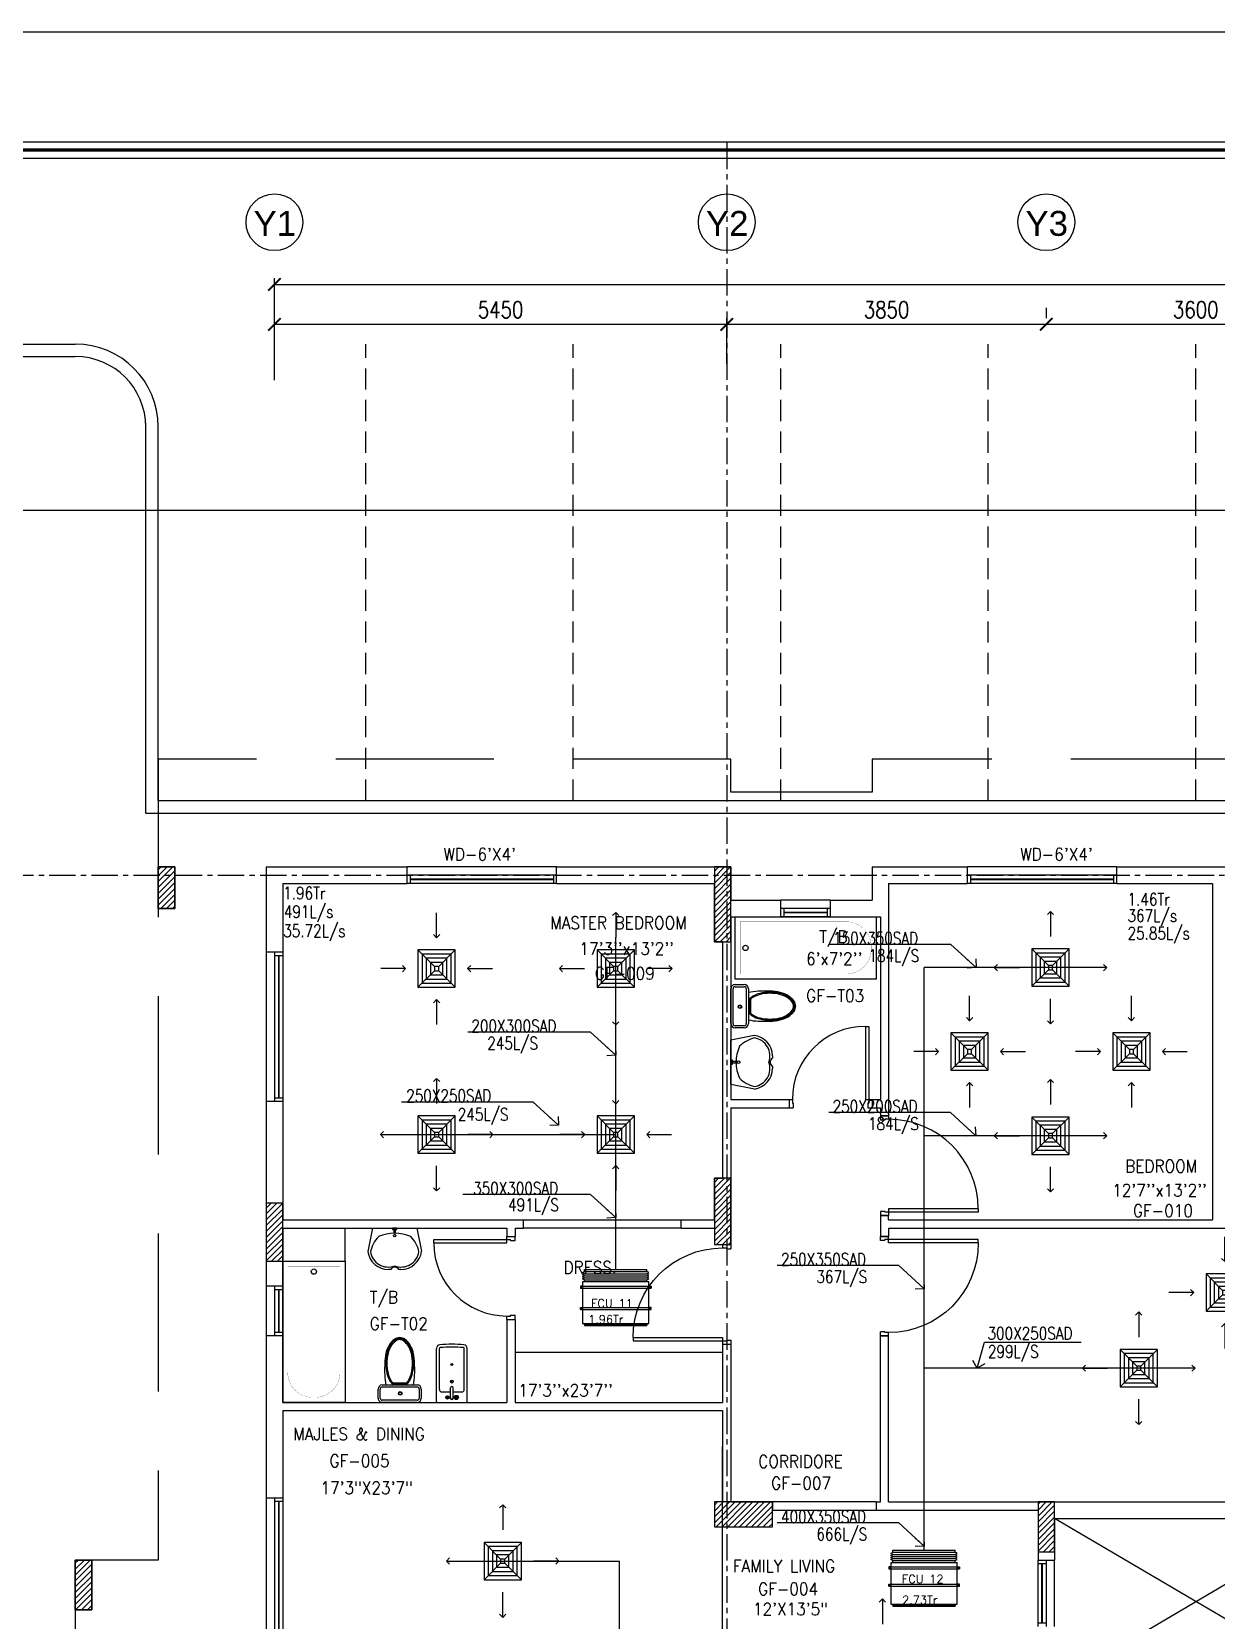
# Model space of a CAD drawing. Header units: millimetres. Extents: x -1288794 to 2153086, y -2701644 to -1428868.
# Drawn here: x 716022 to 730293, y -1482944 to -1463806 of the extents above; entities that cross this region are included whole.
import ezdxf
from ezdxf.enums import TextEntityAlignment as Align

# ---------------------------------------------------------------- set-up
doc = ezdxf.new("R2010")
doc.units = ezdxf.units.MM
doc.header["$LTSCALE"] = 100
doc.header["$PDMODE"] = 34
for name, pattern in [('CENTER', [50.8, 31.75, -6.35, 6.35, -6.35]), ('DASHED', [19.05, 12.7, -6.35]), ('DASHED2', [9.525, 6.35, -3.175]), ('HIDDEN', [9.525, 6.35, -3.175])]:
    doc.linetypes.add(name, pattern=pattern)
for name, color, linetype in [('A-ANNO-DIMS', 1, 'Continuous'), ('A-ANNO-SYMB', 33, 'Continuous'), ('A-ANNO-TEXT', 8, 'Continuous'), ('A-AREA', 8, 'CENTER'), ('A-DOOR', 4, 'Continuous'), ('A-FLOR-OVHD', 4, 'DASHED2'), ('A-FLOR-PFIX', 8, 'Continuous'), ('A-FLOR-SPCL', 8, 'Continuous'), ('A-GLAZ', 5, 'Continuous'), ('A-GRID', 253, 'CENTER'), ('A-WALL-FULL', 8, 'Continuous'), ('AC- SUIPPOR', 7, 'HIDDEN'), ('AC-HLTEXT', 100, 'Continuous'), ('AC-SAD', 3, 'Continuous'), ('AC-SAD TEXT', 3, 'Continuous'), ('AC-UNIT', 5, 'Continuous'), ('L-WALK', 8, 'Continuous'), ('LOGO LINE', 7, 'Continuous'), ('LOGO1LINE', 7, 'Continuous'), ('RAD RIGHT', 1, 'Continuous'), ('S-COL- HACT.', 9, 'Continuous'), ('S-COL.', 8, 'Continuous'), ('SAD RIGHT', 3, 'Continuous'), ('WALL', 42, 'Continuous')]:
    doc.layers.add(name, color=color, linetype=linetype)
doc.styles.add('ROMAND', font='romand')
doc.styles.add('ROMANS', font='romans.shx', dxfattribs={"width": 0.8})
doc.styles.add('SANSSERIF', font='sas_____.pfb')
doc.styles.add('SIMPLEX', font='simplex.shx', dxfattribs={"width": 0.8})
doc.dimstyles.new('100 of DIM2', dxfattribs={"dimscale": 0, "dimtxt": 200, "dimasz": 150, "dimexe": 75, "dimexo": 200, "dimgap": 75, "dimtad": 1, "dimdec": 0, "dimrnd": 5, "dimzin": 0, "dimdsep": 46, "dimtxsty": 'ROMANS', "dimblk": 'ARCHTICK', "dimcen": 100, "dimclrd": 94, "dimclre": 94, "dimclrt": 2, "dimadec": 0, "dimazin": 0, "dimtfac": 1, "dimtdec": 0, "dimtofl": 0, "dimtmove": 2, "dimatfit": 3, "dimldrblk": 'OPEN90', "dimfxl": 75, "dimtolj": 1, "dimtzin": 0, "dimarcsym": 0})
pattern_1 = [(45, (1840901.617, -1109556.65), (-35.355339, 35.355339), [])]

# ---------------------------------------------------------------- blocks, each defined once
blk = doc.blocks.new('D-120-R1')
for p, q in [((-80, 1180), (-40, 1180)), ((-80, 1180), (-80, 100)), ((-40, 1180), (-40, 55)), ((-1200, 100), (-1160, 100)), ((-1200, 100), (-1200, 0)), ((-1160, 100), (-1160, 55)), ((-1160, 55), (-1150, 55)), ((-1150, 55), (-1150, 0)), ((-80, 100), (0, 100)), ((-50, 55), (-40, 55)), ((-50, 55), (-50, 0)), ((-50, 0), (0, 0)), ((0, 100), (0, 0)), ((-1200, 0), (-1150, 0))]:
    blk.add_line(p, q)
at = {"linetype": 'Continuous'}
blk.add_arc((-80, 100), 1080, 90, 180, dxfattribs=at)
blk = doc.blocks.new('D-100-R1')
for p, q in [((-80, 980), (-80, 100)), ((-80, 980), (-40, 980)), ((-40, 980), (-40, 55)), ((-1000, 100), (-1000, 0)), ((-1000, 100), (-960, 100)), ((-960, 100), (-960, 55)), ((-960, 55), (-950, 55)), ((-950, 55), (-950, 0)), ((-80, 100), (0, 100)), ((-50, 55), (-50, 0)), ((-50, 55), (-40, 55)), ((-50, 0), (0, 0)), ((0, 100), (0, 0)), ((-1000, 0), (-950, 0))]:
    blk.add_line(p, q)
at = {"linetype": 'Continuous'}
blk.add_arc((-80, 100), 880, 90, 180, dxfattribs=at)
blk = doc.blocks.new('W-60')
for p, q in [((600, 100), (0, 100)), ((600, 0), (0, 0)), ((40, 0), (40, 100)), ((560, 100), (560, 0))]:
    blk.add_line(p, q)
at = {"linetype": 'Continuous'}
for p, q in [((560, 53), (40, 53)), ((560, 47), (40, 47))]:
    blk.add_line(p, q, dxfattribs=at)
blk = doc.blocks.new('BIDET-1')
for p, q in [((175, 0), (-175, 0)), ((-185, -10), (-185, -649)), ((-150, -155), (-150, -649)), ((-15, -125), (-120, -125)), ((-39, -59), (-69, -59)), ((-54, -44), (-54, -74)), ((-15, -54), (-15, -174)), ((15, -54), (15, -174)), ((120, -125), (15, -125)), ((39, -59), (69, -59)), ((54, -44), (54, -74)), ((150, -155), (150, -649)), ((185, -10), (185, -649)), ((12, -250), (-12, -250)), ((-9, -259), (9, -241)), ((-9, -241), (9, -259)), ((0, -238), (0, -262))]:
    blk.add_line(p, q)
for centre, radius in [((-54, -59), 25), ((-54, -59), 20), ((-54, -59), 15.2), ((-54, -59), 10.2), ((54, -59), 20), ((54, -59), 15.2), ((54, -59), 10.2), ((0, -250), 17.5), ((0, -250), 12.5), ((0, -457), 12.5), ((0, -457), 10)]:
    blk.add_circle(centre, radius)
for centre, radius, start, end in [((-175, -10), 10, 90, 180), ((175, -10), 10, 0, 90), ((-120, -155), 30, 90, 180), ((0, -54), 20, 318.5904, 221.4096), ((0, -54), 15, 0, 180), ((0, -174), 15, 180, 0), ((120, -155), 30, 0, 90), ((-140, -649), 45, 180, 265.2062), ((-140, -649), 10, 180, 265.2062), ((0, 1020), 1720, 265.2062, 274.7938), ((0, 1020), 1685, 265.2062, 274.7938), ((140, -649), 10, 274.7938, 0), ((140, -649), 45, 274.7938, 0)]:
    blk.add_arc(centre, radius, start, end)
blk = doc.blocks.new('WC-1')
for p, q in [((-210, 0), (210, 0)), ((-260, -160), (-260, -50)), ((-235, -160), (-235, -50)), ((-210, -25), (210, -25)), ((210, -185), (-210, -185)), ((235, -50), (235, -160)), ((260, -50), (260, -160)), ((210, -210), (-210, -210)), ((91, -223), (-91, -223)), ((86, -235), (-86, -235))]:
    blk.add_line(p, q)
for radius in [22.1, 17.1]:
    blk.add_circle((-6, -107), radius)
for centre, radius, start, end in [((-210, -50), 50, 90, 180), ((-210, -160), 50, 180, 270), ((-210, -50), 25, 90, 180), ((-210, -160), 25, 180, 270), ((210, -50), 50, 360, 90), ((210, -50), 25, 360, 90), ((210, -160), 25, 270, 360), ((210, -160), 50, 270, 360), ((722, -383), 904, 168.9529, 184.0632), ((352, -470), 520, 166.4766, 180), ((352, -470), 507, 166.4766, 180), ((178, -428), 341, 149.8586, 166.4766), ((178, -428), 328, 149.8586, 166.4766), ((69, -365), 214, 138.4152, 149.8586), ((69, -365), 201, 139.9943, 149.8586), ((-69, -365), 201, 30.1414, 40.0057), ((-69, -365), 214, 30.1414, 41.5848), ((-178, -428), 328, 13.5234, 30.1414), ((-178, -428), 341, 13.5234, 30.1414), ((-352, -470), 507, 360, 13.5234), ((-352, -470), 520, 360, 13.5234), ((352, -470), 532, 177.5541, 180), ((352, -470), 532, 180, 193.5234), ((352, -470), 520, 180, 193.5234), ((352, -470), 507, 180, 193.5234), ((-352, -470), 507, 346.4766, 360), ((-352, -470), 520, 346.4766, 360), ((-352, -470), 532, 346.4766, 360), ((-352, -470), 532, 360, 2.4459), ((178, -512), 353, 193.5234, 210.1414), ((178, -512), 341, 193.5234, 210.1414), ((178, -512), 328, 193.5234, 210.1414), ((69, -575), 226, 210.1414, 234.4972), ((69, -575), 214, 210.1414, 234.4972), ((69, -575), 201, 210.1414, 234.4972), ((0, -672), 108, 234.4972, 270), ((0, -672), 95.9, 234.4972, 270), ((0, -672), 83.4, 234.4972, 270), ((0, -672), 83.4, 270, 305.5028), ((0, -672), 95.9, 270, 305.5028), ((0, -672), 108, 270, 305.5028), ((-69, -575), 201, 305.5028, 329.8586), ((-69, -575), 214, 305.5028, 329.8586), ((-69, -575), 226, 305.5028, 329.8586), ((-178, -512), 328, 329.8586, 346.4766), ((-178, -512), 341, 329.8586, 346.4766), ((-178, -512), 353, 329.8586, 346.4766)]:
    blk.add_arc(centre, radius, start, end)
at = {"linetype": 'Continuous', "ltscale": 50}
blk.add_arc((-722, -383), 904, 355.9368, 11.0471, dxfattribs=at)
blk = doc.blocks.new('LAV-4')
for p, q in [((-266, 0), (-322, -283)), ((-266, 0), (268, 0)), ((268, 0), (324, -280)), ((-48, -500), (-75, -500)), ((75, -500), (50, -500))]:
    blk.add_line(p, q)
for points in [[(-25, 0), (-25, -18), (25, -18), (25, 0)], [(-9, -20), (-9, -57), (8, -57), (8, -20)]]:
    blk.add_lwpolyline(points, close=True)
blk.add_circle((0, -91), 15.4)
for centre, radius, start, end in [((74, -366), 375, 135.3333, 167.1432), ((0, -539), 477, 66.1261, 113.874), ((-74, -366), 375, 12.5199, 44.6667), ((-75, -250), 250, 187.6784, 270), ((-75, -250), 220, 188.5814, 289.9523), ((75, -250), 220, 250.0878, 350.8515), ((75, -250), 250, 270, 353.0121), ((1, -527), 55.9, 28.7827, 151.2173), ((50, -499), 0, 238.1883, 0)]:
    blk.add_arc(centre, radius, start, end)
blk = doc.blocks.new('BT-2')
blk.add_lwpolyline([(0, 750), (1700, 750), (1700, 0), (0, 0)], close=True)
at = {"const_width": 2}
blk.add_lwpolyline([(60, 690), (1340, 690, -0.414214), (1640, 390), (1640, 360, -0.414214), (1340, 60), (60, 60)], format="xyb", close=True, dxfattribs=at)
blk.add_circle((125, 375), 31.9)
blk = doc.blocks.new('W-180')
for p, q in [((1800, 100), (0, 100)), ((1800, 0), (0, 0)), ((40, 0), (40, 100)), ((1760, 100), (1760, 0))]:
    blk.add_line(p, q)
at = {"linetype": 'Continuous'}
for p, q in [((1760, 53), (40, 53)), ((1760, 47), (40, 47))]:
    blk.add_line(p, q, dxfattribs=at)
blk = doc.blocks.new('W-80')
for p, q in [((800, 100), (0, 100)), ((800, 0), (0, 0)), ((40, 0), (40, 100)), ((760, 100), (760, 0))]:
    blk.add_line(p, q)
at = {"linetype": 'Continuous'}
for p, q in [((760, 53), (40, 53)), ((760, 47), (40, 47))]:
    blk.add_line(p, q, dxfattribs=at)
blk = doc.blocks.new('_ArchTick')
at = {"color": 0, "linetype": 'ByBlock', "const_width": 0.15}
blk.add_lwpolyline([(-0.5, -0.5), (0.5, 0.5)], dxfattribs=at)
blk = doc.blocks.new('*D132')
at = {"layer": 'A-ANNO-DIMS', "color": 94, "lineweight": -2, "ltscale": 3, "transparency": 16777216}
for p, q in [((728246, -1467131), (728246, -1467256)), ((731846, -1467131), (731846, -1467256)), ((728246, -1467331), (731846, -1467331))]:
    blk.add_line(p, q, dxfattribs=at)
at = {"layer": 'Defpoints', "color": 0, "ltscale": 3, "transparency": 16777216}
for p in [(728246, -1467331), (731846, -1467331), (731846, -1467331)]:
    blk.add_point(p, dxfattribs=at)
at = {"layer": 'A-ANNO-DIMS', "color": 94, "lineweight": -2, "ltscale": 3, "transparency": 16777216, "xscale": 150, "yscale": 150, "zscale": 150, "rotation": 180}
blk.add_blockref('_ArchTick', (728246, -1467331), dxfattribs=at)
at = {"layer": 'A-ANNO-DIMS', "color": 94, "lineweight": -2, "ltscale": 3, "transparency": 16777216, "xscale": 150, "yscale": 150, "zscale": 150}
blk.add_blockref('_ArchTick', (731846, -1467331), dxfattribs=at)
at = {"layer": 'A-ANNO-DIMS', "color": 2, "ltscale": 3, "transparency": 16777216, "insert": (730046, -1467156), "char_height": 200, "attachment_point": 5, "style": 'ROMANS'}
blk.add_mtext('\\A1;3600', dxfattribs=at)
blk = doc.blocks.new('_Open90')
at = {"color": 0, "linetype": 'ByBlock', "lineweight": -2}
for p, q in [((0, 0), (-1, 0)), ((-0.5, 0.5), (0, 0)), ((0, 0), (-0.5, -0.5))]:
    blk.add_line(p, q, dxfattribs=at)
blk = doc.blocks.new('*D134')
at = {"layer": 'A-ANNO-DIMS', "color": 94, "lineweight": -2, "ltscale": 3, "transparency": 16777216}
for p, q in [((718946, -1467807), (718946, -1467256)), ((718946, -1467331), (724396, -1467331)), ((724396, -1467807), (724396, -1467256))]:
    blk.add_line(p, q, dxfattribs=at)
at = {"layer": 'Defpoints', "color": 0, "ltscale": 3, "transparency": 16777216}
for p in [(724396, -1467331), (718946, -1468007), (724396, -1468007)]:
    blk.add_point(p, dxfattribs=at)
at = {"layer": 'A-ANNO-DIMS', "color": 94, "lineweight": -2, "ltscale": 3, "transparency": 16777216, "xscale": 150, "yscale": 150, "zscale": 150, "rotation": 180}
blk.add_blockref('_ArchTick', (718946, -1467331), dxfattribs=at)
at = {"layer": 'A-ANNO-DIMS', "color": 94, "lineweight": -2, "ltscale": 3, "transparency": 16777216, "xscale": 150, "yscale": 150, "zscale": 150}
blk.add_blockref('_ArchTick', (724396, -1467331), dxfattribs=at)
at = {"layer": 'A-ANNO-DIMS', "color": 2, "ltscale": 3, "transparency": 16777216, "insert": (721671, -1467156), "char_height": 200, "attachment_point": 5, "style": 'ROMANS'}
blk.add_mtext('\\A1;5450', dxfattribs=at)
blk = doc.blocks.new('*D135')
at = {"layer": 'A-ANNO-DIMS', "color": 94, "lineweight": -2, "ltscale": 3, "transparency": 16777216}
for p, q in [((728246, -1467131), (728246, -1467256)), ((724396, -1467807), (724396, -1467256)), ((724396, -1467331), (728246, -1467331))]:
    blk.add_line(p, q, dxfattribs=at)
at = {"layer": 'Defpoints', "color": 0, "ltscale": 3, "transparency": 16777216}
for p in [(728246, -1467331), (728246, -1467331), (724396, -1468007)]:
    blk.add_point(p, dxfattribs=at)
at = {"layer": 'A-ANNO-DIMS', "color": 94, "lineweight": -2, "ltscale": 3, "transparency": 16777216, "xscale": 150, "yscale": 150, "zscale": 150, "rotation": 180}
blk.add_blockref('_ArchTick', (724396, -1467331), dxfattribs=at)
at = {"layer": 'A-ANNO-DIMS', "color": 94, "lineweight": -2, "ltscale": 3, "transparency": 16777216, "xscale": 150, "yscale": 150, "zscale": 150}
blk.add_blockref('_ArchTick', (728246, -1467331), dxfattribs=at)
at = {"layer": 'A-ANNO-DIMS', "color": 2, "ltscale": 3, "transparency": 16777216, "insert": (726321, -1467156), "char_height": 200, "attachment_point": 5, "style": 'ROMANS'}
blk.add_mtext('\\A1;3850', dxfattribs=at)
blk = doc.blocks.new('*D137')
at = {"layer": 'A-ANNO-DIMS', "color": 94, "lineweight": -2, "ltscale": 3, "transparency": 16777216}
for p, q in [((718946, -1468002), (718946, -1466776)), ((718946, -1466851), (744446, -1466851)), ((744446, -1468002), (744446, -1466776))]:
    blk.add_line(p, q, dxfattribs=at)
at = {"layer": 'Defpoints', "color": 0, "ltscale": 3, "transparency": 16777216}
for p in [(744446, -1466851), (718946, -1468202), (744446, -1468202)]:
    blk.add_point(p, dxfattribs=at)
at = {"layer": 'A-ANNO-DIMS', "color": 94, "lineweight": -2, "ltscale": 3, "transparency": 16777216, "xscale": 150, "yscale": 150, "zscale": 150, "rotation": 180}
blk.add_blockref('_ArchTick', (718946, -1466851), dxfattribs=at)
at = {"layer": 'A-ANNO-DIMS', "color": 94, "lineweight": -2, "ltscale": 3, "transparency": 16777216, "xscale": 150, "yscale": 150, "zscale": 150}
blk.add_blockref('_ArchTick', (744446, -1466851), dxfattribs=at)
at = {"layer": 'A-ANNO-DIMS', "color": 2, "ltscale": 3, "transparency": 16777216, "insert": (731696, -1466676), "char_height": 200, "attachment_point": 5, "style": 'ROMANS'}
blk.add_mtext('\\A1;25500', dxfattribs=at)
blk = doc.blocks.new('A$C44FB0367')
at = {"layer": 'WALL', "ltscale": 30}
h = blk.add_hatch(dxfattribs=at)
h.set_pattern_fill('NET3', color=2, scale=100, style=0)
h.set_pattern_definition([(0, (19935.246, -11666.627), (0, 12.5), []), (60, (19935.246, -11666.627), (-10.8253175, 6.25), []), (120, (19935.246, -11666.627), (-10.8253175, -6.25), [])])
h.paths.add_polyline_path([(775, 250), (775, 275), (25, 275), (25, 250)])
at = {"layer": 'WALL', "color": 5, "ltscale": 30}
for p, q in [((25, 250), (25, 275)), ((25, 275), (775, 275)), ((775, 250), (775, 275))]:
    blk.add_line(p, q, dxfattribs=at)
at = {"layer": 'WALL', "color": 8, "ltscale": 30}
for p, q in [((25, -275), (0, -287.5)), ((0, -287.5), (25, -300)), ((25, -300), (0, -312.5)), ((0, -312.5), (25, -325)), ((25, -325), (0, -337.5)), ((0, -337.5), (25, -350)), ((25, -350), (0, -362.5)), ((0, -362.5), (25, -375)), ((25, -250), (25, -275)), ((25, -250), (25, -275)), ((25, -275), (775, -275)), ((25, -300), (775, -300)), ((25, -325), (775, -325)), ((25, -350), (775, -350)), ((25, -375), (775, -375)), ((25, -375), (25, -400)), ((775, -250), (775, -275)), ((775, -275), (800, -287.5)), ((800, -287.5), (775, -300)), ((775, -300), (800, -312.5)), ((800, -312.5), (775, -325)), ((775, -325), (800, -337.5)), ((800, -337.5), (775, -350)), ((775, -350), (800, -362.5)), ((800, -362.5), (775, -375)), ((775, -375), (775, -400)), ((25, -400), (775, -400))]:
    blk.add_line(p, q, dxfattribs=at)
at = {"layer": 'WALL', "color": 5, "ltscale": 30}
blk.add_lwpolyline([(0, 250), (800, 250), (800, -250), (0, -250)], close=True, dxfattribs=at)
blk = doc.blocks.new('A$C5F1D0244')
at = {"layer": 'AC- SUIPPOR', "ltscale": 5}
for p, q in [((-25, 425), (-25, -425)), ((0, 425), (0, -425))]:
    blk.add_line(p, q, dxfattribs=at)
at = {"layer": 'AC- SUIPPOR', "ltscale": 30}
for points in [[(-25, 400), (0, 400), (0, 425), (-25, 425)], [(-25, -400), (0, -400), (0, -425), (-25, -425)]]:
    blk.add_lwpolyline(points, close=True, dxfattribs=at)
for centre in [(-12.5, 412.5), (-12.5, -412.5)]:
    blk.add_circle(centre, 5, dxfattribs=at)
blk = doc.blocks.new('SD RIGHT')
at = {"layer": 'SAD RIGHT'}
for p, q in [((-225, 225), (-25, 25)), ((225, 225), (25, 25)), ((-25, -25), (-225, -225)), ((225, -225), (25, -25))]:
    blk.add_line(p, q, dxfattribs=at)
for points in [[(-225, -225), (225, -225), (225, 225), (-225, 225)], [(-175, -175), (175, -175), (175, 175), (-175, 175)], [(-125, -125), (125, -125), (125, 125), (-125, 125)], [(-75, -75), (75, -75), (75, 75), (-75, 75)], [(-25, -25), (25, -25), (25, 25), (-25, 25)]]:
    blk.add_lwpolyline(points, close=True, dxfattribs=at)
for points in [[(0, 678), (0, 375)], [(-678, 0), (-375, 0)], [(678, 0), (375, 0)], [(0, -678), (0, -375)]]:
    blk.add_leader(points, dimstyle='100 of DIM2', override={"dimscale": 1, "dimasz": 75, "dimtad": 0, "dimclrd": 256, "dimfxl": 0.2}, dxfattribs=at)
blk = doc.blocks.new('RAD RIGHT CENTER')
at = {"layer": 'RAD RIGHT'}
for p, q in [((-225, 225), (-25, 25)), ((225, 225), (25, 25)), ((-25, -25), (-225, -225)), ((25, -25), (225, -225))]:
    blk.add_line(p, q, dxfattribs=at)
for points in [[(-225, -225), (225, -225), (225, 225), (-225, 225)], [(-175, -175), (175, -175), (175, 175), (-175, 175)], [(-125, -125), (125, -125), (125, 125), (-125, 125)], [(-75, -75), (75, -75), (75, 75), (-75, 75)], [(-25, -25), (25, -25), (25, 25), (-25, 25)]]:
    blk.add_lwpolyline(points, close=True, dxfattribs=at)
for points in [[(0, 373), (0, 673)], [(-373, 0), (-673, 0)], [(373, 0), (673, 0)], [(0, -373), (0, -673)]]:
    blk.add_leader(points, dimstyle='100 of DIM2', override={"dimscale": 1, "dimasz": 75, "dimtad": 0, "dimclrd": 1, "dimfxl": 0.2}, dxfattribs=at)

msp = doc.modelspace()

# ---------------------------------------------------------------- hatches: boundary and pattern name
at = {"layer": 'S-COL- HACT.', "linetype": 'Continuous', "ltscale": 3}
h = msp.add_hatch(dxfattribs=at)
h.set_pattern_fill('ANSI31', color=256, scale=400, style=0)
h.set_pattern_definition(pattern_1)
h.paths.add_polyline_path([(717746.4, -1474368.6), (717746.4, -1473868.6), (717546.4, -1473868.6), (717546.4, -1474368.6)])
h = msp.add_hatch(dxfattribs=at)
h.set_pattern_fill('ANSI31', color=256, scale=400, style=0)
h.set_pattern_definition(pattern_1)
h.paths.add_polyline_path([(724446.4, -1474768.6), (724446.4, -1473868.6), (724246.4, -1473868.6), (724246.4, -1474768.6)])
h = msp.add_hatch(dxfattribs=at)
h.set_pattern_fill('ANSI31', color=256, scale=400, style=0)
h.set_pattern_definition(pattern_1)
h.paths.add_polyline_path([(724446.4, -1478418.6), (724446.4, -1477618.6), (724246.4, -1477618.6), (724246.4, -1478418.6)])
h = msp.add_hatch(dxfattribs=at)
h.set_pattern_fill('ANSI31', color=256, scale=400, style=0)
h.set_pattern_definition(pattern_1)
h.paths.add_polyline_path([(718846.4, -1477918.6), (718846.4, -1478618.6), (719046.4, -1478618.6), (719046.4, -1477918.6)])
h = msp.add_hatch(dxfattribs=at)
h.set_pattern_fill('ANSI31', color=256, scale=400, style=0)
h.set_pattern_definition(pattern_1)
h.paths.add_polyline_path([(724946.4, -1481518.6), (724246.4, -1481518.6), (724246.4, -1481818.6), (724946.4, -1481818.6)])
h = msp.add_hatch(dxfattribs=at)
h.set_pattern_fill('ANSI31', color=256, scale=400, style=0)
h.set_pattern_definition(pattern_1)
h.paths.add_polyline_path([(728146.4, -1481518.6), (728146.4, -1482118.6), (728346.4, -1482118.6), (728346.4, -1481518.6)])
h = msp.add_hatch(dxfattribs=at)
h.set_pattern_fill('ANSI31', color=256, scale=400, style=0)
h.set_pattern_definition(pattern_1)
h.paths.add_polyline_path([(716546.4, -1482218.6), (716546.4, -1482818.6), (716746.4, -1482818.6), (716746.4, -1482218.6)])

# ---------------------------------------------------------------- linework, layer by layer
for p, q in [((719046.4, -1478118.6), (721683, -1478118.6)), ((724346.4, -1479718.6), (721846.4, -1479718.6)), ((721846.4, -1480318.6), (724346.4, -1480318.6)), ((724346.4, -1486318.6), (724346.4, -1480850))]:
    msp.add_line(p, q)
at = {"layer": 'A-ANNO-SYMB', "ltscale": 3}
for centre in [(718946.4, -1466100.5), (724396.4, -1466100.5), (728246.4, -1466100.5)]:
    msp.add_circle(centre, 342.2, dxfattribs=at)
at = {"layer": 'A-AREA', "ltscale": 15}
msp.add_line((714546.4, -1469568.6), (746646.4, -1469568.6), dxfattribs=at)
at = {"layer": 'A-FLOR-OVHD', "linetype": 'Continuous', "ltscale": 3}
for p, q in [((721946.4, -1478118.6), (723846.4, -1478118.6)), ((723846.4, -1478218.6), (721946.4, -1478218.6)), ((726196.4, -1481518.6), (724946.4, -1481518.6)), ((724946.4, -1481618.6), (726196.4, -1481618.6))]:
    msp.add_line(p, q, dxfattribs=at)
at = {"layer": 'A-FLOR-OVHD', "ltscale": 3}
msp.add_lwpolyline([(740146.4, -1472568.6), (731746.4, -1472568.6), (731746.4, -1473868.6), (730446.4, -1473868.6), (730446.4, -1472568.6), (726146.4, -1472568.6), (726146.4, -1472968.6), (724446.4, -1472968.6), (724446.4, -1472568.6), (717546.4, -1472568.6), (717546.4, -1482218.6), (716546.4, -1482218.6), (716546.4, -1486718.6)], dxfattribs=at)
at = {"layer": 'A-FLOR-PFIX', "ltscale": 3}
msp.add_line((719796.4, -1478618.6), (719796.4, -1478218.6), dxfattribs=at)
at = {"layer": 'A-FLOR-SPCL', "ltscale": 3}
for p, q in [((728346.4, -1483718.6), (731746.4, -1481718.6)), ((731746.4, -1483718.6), (728346.4, -1481718.6))]:
    msp.add_line(p, q, dxfattribs=at)
at = {"layer": 'A-GLAZ', "ltscale": 3}
for p, q in [((722346.4, -1473868.6), (720546.4, -1473868.6)), ((729096.4, -1473868.6), (727296.4, -1473868.6)), ((725646.4, -1474268.6), (725046.4, -1474268.6)), ((718846.4, -1474893.6), (718846.4, -1476693.6)), ((718846.4, -1478918.6), (718846.4, -1479518.6)), ((718846.4, -1481468.6), (718846.4, -1483268.6)), ((728346.4, -1483018.6), (728346.4, -1482218.6))]:
    msp.add_line(p, q, dxfattribs=at)
at = {"layer": 'A-GRID', "ltscale": 0.1}
for p, q in [((724396.4, -1465142.6), (724396.4, -1513277)), ((707089.2, -1473968.6), (750628.8, -1473968.6))]:
    msp.add_line(p, q, dxfattribs=at)
at = {"layer": 'A-WALL-FULL', "ltscale": 3}
for p, q in [((718846.4, -1473868.6), (720546.4, -1473868.6)), ((718846.4, -1473868.6), (718846.4, -1474893.6)), ((720546.4, -1474068.6), (720546.4, -1473868.6)), ((722346.4, -1473868.6), (724446.4, -1473868.6)), ((722346.4, -1474068.6), (722346.4, -1473868.6)), ((724446.4, -1473868.6), (724446.4, -1474268.6)), ((726146.4, -1473868.6), (727296.4, -1473868.6)), ((726146.4, -1473868.6), (726146.4, -1474268.6)), ((727296.4, -1474068.6), (727296.4, -1473868.6)), ((729096.4, -1473868.6), (730446.4, -1473868.6)), ((729096.4, -1474068.6), (729096.4, -1473868.6)), ((719046.4, -1474068.6), (720546.4, -1474068.6)), ((719046.4, -1474068.6), (719046.4, -1474893.6)), ((722346.4, -1474068.6), (724246.4, -1474068.6)), ((726346.4, -1474068.6), (727296.4, -1474068.6)), ((726346.4, -1474068.6), (726346.4, -1476868.6)), ((729096.4, -1474068.6), (730246.4, -1474068.6)), ((730246.4, -1474068.6), (730246.4, -1478118.6)), ((724446.4, -1474268.6), (725046.4, -1474268.6)), ((725046.4, -1474468.6), (725046.4, -1474268.6)), ((725646.4, -1474268.6), (726146.4, -1474268.6)), ((725646.4, -1474468.6), (725646.4, -1474268.6)), ((724446.4, -1474468.6), (725046.4, -1474468.6)), ((724446.4, -1474468.6), (724446.4, -1476668.6)), ((725646.4, -1474468.6), (726246.4, -1474468.6)), ((726246.4, -1474468.6), (726246.4, -1476668.6)), ((719046.4, -1474893.6), (718846.4, -1474893.6)), ((724346.4, -1474768.6), (724346.4, -1477618.6)), ((718846.4, -1476693.6), (718846.4, -1478918.6)), ((719046.4, -1476693.6), (718846.4, -1476693.6)), ((719046.4, -1476693.6), (719046.4, -1478118.6)), ((724446.4, -1476668.6), (725146.4, -1476668.6)), ((724446.4, -1476768.6), (725146.4, -1476768.6)), ((724446.4, -1476768.6), (724446.4, -1478418.6)), ((725146.4, -1476668.6), (725146.4, -1476768.6)), ((726146.4, -1476668.6), (726146.4, -1476768.6)), ((726146.4, -1476668.6), (726246.4, -1476668.6)), ((726146.4, -1476768.6), (726246.4, -1476768.6)), ((726246.4, -1476768.6), (726246.4, -1476868.6)), ((726246.4, -1476868.6), (726346.4, -1476868.6)), ((719046.4, -1478118.6), (721946.4, -1478118.6)), ((721946.4, -1478218.6), (721946.4, -1478118.6)), ((723846.4, -1478118.6), (724246.4, -1478118.6)), ((723846.4, -1478218.6), (723846.4, -1478118.6)), ((726246.4, -1478068.6), (726246.4, -1478318.6)), ((726246.4, -1478068.6), (726346.4, -1478068.6)), ((726346.4, -1478118.6), (726346.4, -1478068.6)), ((726346.4, -1478118.6), (730246.4, -1478118.6)), ((719046.4, -1478218.6), (721746.4, -1478218.6)), ((719046.4, -1478218.6), (719046.4, -1478918.6)), ((721746.4, -1478218.6), (721746.4, -1478318.6)), ((721746.4, -1478318.6), (721846.4, -1478318.6)), ((721846.4, -1478218.6), (721946.4, -1478218.6)), ((721846.4, -1478218.6), (721846.4, -1478318.6)), ((723846.4, -1478218.6), (724246.4, -1478218.6)), ((726246.4, -1478318.6), (726346.4, -1478318.6)), ((726346.4, -1478218.6), (730496.4, -1478218.6)), ((726346.4, -1478218.6), (726346.4, -1478318.6)), ((724346.4, -1478418.6), (724446.4, -1478418.6)), ((719046.4, -1478918.6), (718846.4, -1478918.6)), ((721746.4, -1479318.6), (721846.4, -1479318.6)), ((721746.4, -1479318.6), (721746.4, -1480318.6)), ((721846.4, -1479318.6), (721846.4, -1480318.6)), ((718846.4, -1479518.6), (718846.4, -1480218.6)), ((719046.4, -1479518.6), (718846.4, -1479518.6)), ((719046.4, -1479518.6), (719046.4, -1480318.6)), ((724346.4, -1479618.6), (724446.4, -1479618.6)), ((724346.4, -1479618.6), (724346.4, -1480318.6)), ((724446.4, -1479618.6), (724446.4, -1481518.6)), ((726246.4, -1479518.6), (726346.4, -1479518.6)), ((726246.4, -1481518.6), (726246.4, -1479518.6)), ((726346.4, -1481518.6), (726346.4, -1479518.6)), ((718846.4, -1480218.6), (718846.4, -1480218.6)), ((718846.4, -1480218.6), (718846.4, -1481468.6)), ((719046.4, -1480318.6), (721746.4, -1480318.6)), ((719046.4, -1480418.6), (724346.4, -1480418.6)), ((719046.4, -1480418.6), (719046.4, -1481468.6)), ((724346.4, -1480418.6), (724346.4, -1481518.6)), ((718846.4, -1481468.6), (719046.4, -1481468.6)), ((718846.4, -1481468.6), (719046.4, -1481468.6)), ((724446.4, -1481518.6), (724946.4, -1481518.6)), ((724946.4, -1481518.6), (724946.4, -1481618.6)), ((726196.4, -1481518.6), (726246.4, -1481518.6)), ((726196.4, -1481518.6), (726196.4, -1481618.6)), ((726346.4, -1481518.6), (731746.4, -1481518.6)), ((726196.4, -1481618.6), (728146.4, -1481618.6)), ((728146.4, -1481618.6), (728146.4, -1482218.6)), ((728346.4, -1481718.6), (731746.4, -1481718.6)), ((728346.4, -1481718.6), (728346.4, -1482218.6)), ((716746.4, -1482218.6), (716546.4, -1482218.6)), ((716546.4, -1482218.6), (716546.4, -1482818.6, 0)), ((716746.4, -1482818.6), (716746.4, -1482218.6)), ((728146.4, -1482218.6), (728346.4, -1482218.6)), ((716546.4, -1482818.6, 0), (716746.4, -1482818.6))]:
    msp.add_line(p, q, dxfattribs=at)
at = {"layer": 'A-WALL-FULL', "linetype": 'Continuous', "ltscale": 3}
for p, q in [((724246.4, -1474768.6), (724246.4, -1474068.6)), ((724346.4, -1474768.6), (724246.4, -1474768.6)), ((724246.4, -1478118.6), (724246.4, -1477618.6)), ((724246.4, -1477618.6), (724346.4, -1477618.6)), ((724246.4, -1478218.6), (724246.4, -1478418.6)), ((724246.4, -1478418.6), (724446.4, -1478418.6)), ((724346.4, -1481518.6), (724246.4, -1481518.6)), ((724246.4, -1481518.6), (724246.4, -1481818.6)), ((724246.4, -1481818.6), (724346.4, -1481818.6))]:
    msp.add_line(p, q, dxfattribs=at)
for points in [[(717546.4, -1473868.6), (717746.4, -1473868.6), (717746.4, -1474368.6), (717546.4, -1474368.6)], [(716546.4, -1482218.6), (716746.4, -1482218.6), (716746.4, -1482818.6), (716546.4, -1482818.6)]]:
    msp.add_lwpolyline(points, close=True, dxfattribs=at)
at = {"layer": 'AC-SAD'}
for p, q in [((723058.2, -1478718.6), (723058.2, -1474718.6)), ((726773.2, -1482100.5), (726773.2, -1475081.1)), ((728671.4, -1475081.1), (726773.2, -1475081.1)), ((720525.1, -1477093.6), (723058.2, -1477093.6)), ((728671.4, -1477106.1), (726773.2, -1477106.1)), ((729734.6, -1479906.9), (726773.2, -1479906.9)), ((721321.4, -1482231.1), (723101.9, -1482231.1)), ((723101.9, -1488268.6), (723101.9, -1482231.1))]:
    msp.add_line(p, q, dxfattribs=at)
at = {"layer": 'L-WALK', "ltscale": 15}
for p, q in [((714132.2, -1467568.6), (716546.4, -1467568.6)), ((714132.2, -1467718.6), (716546.4, -1467718.6))]:
    msp.add_line(p, q, dxfattribs=at)
at = {"layer": 'L-WALK', "linetype": 'DASHED', "ltscale": 0.2}
for p, q in [((720046.4, -1473068.6), (720046.4, -1467568.6)), ((722546.4, -1473068.6), (722546.4, -1467568.6)), ((725046.4, -1473068.6), (725046.4, -1467568.6)), ((727546.4, -1473068.6), (727546.4, -1467568.6)), ((730046.4, -1473068.6), (730046.4, -1467568.6))]:
    msp.add_line(p, q, dxfattribs=at)
at = {"layer": 'L-WALK', "ltscale": 3}
for p, q in [((717396.4, -1473218.6), (717396.4, -1468517.4)), ((717546.4, -1473068.6), (717546.4, -1468517.4)), ((717546.4, -1473068.6), (740046.4, -1473068.6)), ((717396.4, -1473218.6), (740146.4, -1473218.6))]:
    msp.add_line(p, q, dxfattribs=at)
for radius in [1000, 850]:
    msp.add_arc((716546.4, -1468568.6), radius, 0, 90, dxfattribs=at)
at = {"layer": 'LOGO LINE'}
msp.add_lwpolyline([(773082.6, -1519493.9), (694324.6, -1519493.9), (694324.6, -1463806.4), (773082.6, -1463806.4)], close=True, dxfattribs=at)
at = {"layer": 'LOGO1LINE'}
for points in [[(771756.7, -1518168), (695650.5, -1518168), (695650.5, -1465132.3), (771756.7, -1465132.3)], [(761448, -1517969.1), (695849.3, -1517969.1), (695849.3, -1465331.1), (761448, -1465331.1)]]:
    msp.add_lwpolyline(points, close=True, dxfattribs=at)
at = {"layer": 'LOGO1LINE', "const_width": 39.8}
msp.add_lwpolyline([(771657.3, -1518068.5), (695749.9, -1518068.5), (695749.9, -1465231.7), (771657.3, -1465231.7)], close=True, dxfattribs=at)
at = {"layer": 'S-COL.', "linetype": 'Continuous', "ltscale": 3}
for points in [[(717746.4, -1474368.6), (717746.4, -1473868.6), (717546.4, -1473868.6), (717546.4, -1474368.6)], [(717746.4, -1474368.6), (717746.4, -1473868.6), (717546.4, -1473868.6), (717546.4, -1474368.6)], [(724446.4, -1474768.6), (724446.4, -1473868.6), (724246.4, -1473868.6), (724246.4, -1474768.6)], [(724446.4, -1478418.6), (724446.4, -1477618.6), (724246.4, -1477618.6), (724246.4, -1478418.6)], [(724446.4, -1478418.6), (724446.4, -1477618.6), (724246.4, -1477618.6), (724246.4, -1478418.6)], [(724446.4, -1478418.6), (724446.4, -1477618.6), (724246.4, -1477618.6), (724246.4, -1478418.6)], [(718846.4, -1477918.6), (718846.4, -1478618.6), (719046.4, -1478618.6), (719046.4, -1477918.6)], [(718846.4, -1477918.6), (718846.4, -1478618.6), (719046.4, -1478618.6), (719046.4, -1477918.6)], [(718846.4, -1477918.6), (718846.4, -1478618.6), (719046.4, -1478618.6), (719046.4, -1477918.6)], [(724946.4, -1481518.6), (724246.4, -1481518.6), (724246.4, -1481818.6), (724946.4, -1481818.6)], [(724946.4, -1481518.6), (724246.4, -1481518.6), (724246.4, -1481818.6), (724946.4, -1481818.6)], [(724946.4, -1481518.6), (724246.4, -1481518.6), (724246.4, -1481818.6), (724946.4, -1481818.6)], [(728146.4, -1481518.6), (728146.4, -1482118.6), (728346.4, -1482118.6), (728346.4, -1481518.6)], [(716546.4, -1482218.6), (716546.4, -1482818.6), (716746.4, -1482818.6), (716746.4, -1482218.6)], [(716546.4, -1482218.6), (716546.4, -1482818.6), (716746.4, -1482818.6), (716746.4, -1482218.6)], [(716546.4, -1482218.6), (716546.4, -1482818.6), (716746.4, -1482818.6), (716746.4, -1482218.6)]]:
    msp.add_lwpolyline(points, close=True, dxfattribs=at)

# ---------------------------------------------------------------- block references
at = {"ltscale": 30, "rotation": 89.99999999999999}
for p in [(723058.2, -1478919.3), (726773.2, -1482301.2)]:
    msp.add_blockref('A$C5F1D0244', p, dxfattribs=at)
at = {"ltscale": 30, "xscale": -1, "rotation": 90}
for p in [(723058.2, -1479200.5), (726773.2, -1482532.4)]:
    msp.add_blockref('A$C5F1D0244', p, dxfattribs=at)
at = {"layer": 'A-DOOR', "ltscale": 3}
msp.add_blockref('D-100-R1', (726146.4, -1476768.6), dxfattribs=at)
for name, p, rotation in [('D-120-R1', (726246.4, -1478068.6), 270), ('D-100-R1', (721846.4, -1478318.6), 90)]:
    msp.add_blockref(name, p, dxfattribs=dict(at, rotation=rotation))
at = {"layer": 'A-DOOR', "ltscale": 3, "xscale": -1}
for p, rotation in [((726246.4, -1478318.6), 270), ((724446.4, -1479618.6), 90)]:
    msp.add_blockref('D-120-R1', p, dxfattribs=dict(at, rotation=rotation))
at = {"layer": 'A-FLOR-PFIX', "ltscale": 3}
for name, p in [('BT-2', (724496.4, -1475218.6)), ('LAV-4', (720394.8, -1478218.6))]:
    msp.add_blockref(name, p, dxfattribs=at)
for name, p, rotation in [('WC-1', (724446.4, -1475545.7), 90), ('LAV-4', (724446.4, -1476220.8), 90), ('BT-2', (719046.4, -1478618.6), 270), ('WC-1', (720455.3, -1480318.6), 180), ('BIDET-1', (721083.4, -1480318.6), 180)]:
    msp.add_blockref(name, p, dxfattribs=dict(at, rotation=rotation))
at = {"layer": 'A-GLAZ', "ltscale": 3}
for name, p in [('W-180', (720546.4, -1474068.6)), ('W-180', (727296.4, -1474068.6)), ('W-60', (725046.4, -1474468.6))]:
    msp.add_blockref(name, p, dxfattribs=at)
for name, p, rotation in [('W-180', (719046.4, -1476693.6), 90), ('W-60', (719046.4, -1479518.6), 90), ('W-180', (719046.4, -1483268.6), 90), ('W-80', (728146.4, -1482218.6), 270)]:
    msp.add_blockref(name, p, dxfattribs=dict(at, rotation=rotation))
at = {"layer": 'AC-UNIT', "color": 6, "ltscale": 30, "xscale": -1, "rotation": 180}
for p in [(722658.2, -1479118.6), (726373.2, -1482500.5)]:
    msp.add_blockref('A$C44FB0367', p, dxfattribs=at)
at = {"layer": 'RAD RIGHT'}
for p in [(720900.1, -1475093.6), (727321.4, -1476093.6), (729271.4, -1476093.6), (723058.2, -1477093.6), (730395.1, -1478996.6)]:
    msp.add_blockref('RAD RIGHT CENTER', p, dxfattribs=at)
at = {"layer": 'SAD RIGHT'}
for p in [(723058.2, -1475093.6), (728296.4, -1475081.1), (720900.1, -1477093.6), (728296.4, -1477106.1), (729359.6, -1479906.9), (721696.4, -1482231.1), (726271.4, -1483364.7)]:
    msp.add_blockref('SD RIGHT', p, dxfattribs=at)

# ---------------------------------------------------------------- texts
at = {"layer": 'A-ANNO-TEXT', "style": 'SANSSERIF'}
for s, p in [('Y1', (718951, -1466265)), ('Y2', (724401, -1466265)), ('Y3', (728251, -1466265))]:
    msp.add_text(s, height=300, dxfattribs=at).set_placement(p, align=Align.CENTER)
at = {"layer": 'A-ANNO-TEXT', "style": 'ROMANS', "width": 0.9}
for s, p in [("WD-6'X4'", (720981.5, -1473790.5)), ("WD-6'X4'", (727930.5, -1473790.5)), ('MASTER BEDROOM', (722269.7, -1474617.1)), ('T/B', (725509.2, -1474782.3)), ("17'3''x13'2''", (722619.4, -1474927.2)), ("6'x7'2''", (725351.8, -1475049.6)), ('GF-009', (722805.6, -1475226.1)), ('GF-T03', (725351.8, -1475494.6)), ('BEDROOM', (729196.4, -1477547.7)), ("12'7''x13'2''", (729039.5, -1477838.2)), ('GF-010', (729290, -1478084.8)), ('DRESS.', (722429.6, -1478768.6)), ('T/B', (720094.2, -1479127.7)), ('GF-T02', (720094.2, -1479445.7)), ("17'3''x23'7''", (721883.5, -1480248.6)), ('MAJLES & DINING', (719173.3, -1480775.4)), ('GF-005', (719610.2, -1481098.7)), ('CORRIDORE', (724775.2, -1481106.4)), ('GF-007', (724930, -1481367.1)), ('17\'3"X23\'7"', (719500.1, -1481423.9)), ('FAMILY LIVING', (724469.3, -1482365.8)), ('GF-004', (724773.5, -1482641.8)), ('12\'X13\'5"', (724711.3, -1482884.4))]:
    msp.add_text(s, height=150, dxfattribs=at).set_placement(p)
at = {"layer": 'AC-HLTEXT', "style": 'ROMAND'}
for s, p in [('FCU 11', (722760.7, -1479175.5)), ('1.96Tr', (722725.6, -1479368.6)), ('FCU 12', (726505.6, -1482497.8)), ('2.73Tr', (726509.1, -1482750.5))]:
    msp.add_text(s, height=100, dxfattribs=at).set_placement(p)
at = {"layer": 'AC-SAD TEXT', "style": 'SIMPLEX', "width": 0.8}
for s, p in [('1.96Tr', (719052, -1474258.5)), ('491L/s', (719059.2, -1474482)), ('1.46Tr', (729224.6, -1474333.7)), ('367L/s', (729224.6, -1474530.6)), ('35.72L/s', (719052, -1474712.7)), ('150X350SAD', (725676.5, -1474802.6)), ('25.85L/s', (729224.6, -1474741.9)), ('184L/S', (726103.1, -1475012)), ('200X300SAD', (721318.5, -1475859.3)), ('245L/S', (721509.9, -1476067)), ('250X250SAD', (720533.8, -1476701)), ('245L/S', (721155, -1476924.9)), ('250X200SAD', (725671.1, -1476827.6)), ('184L/S', (726097.8, -1477037)), ('350X300SAD', (721339.8, -1477815)), ('491L/S', (721761.1, -1478014.6)), ('250X350SAD', (725049.4, -1478671.1)), ('367L/S', (725476, -1478880.5)), ('300X250SAD', (727537.5, -1479562.6)), ('299L/S', (727542.1, -1479781.4)), ('400X350SAD', (725049.4, -1481772.1)), ('666L/S', (725476, -1481981.5))]:
    msp.add_text(s, height=150, dxfattribs=at).set_placement(p)

# ---------------------------------------------------------------- dimensions: what is measured, and where the dimension line sits
at = {"layer": 'A-ANNO-DIMS', "ltscale": 3}
for base, p1, p2, picture, middle in [((744446.4, -1466851.3), (718946.4, -1468201.9), (744446.4, -1468201.9), '*D137', (731696.4, -1466676.3)), ((724396.4, -1467331.4), (718946.4, -1468006.8), (724396.4, -1468006.8), '*D134', (721671.4, -1467156.4)), ((728246.4, -1467331.4), (724396.4, -1468006.8), (728246.4, -1467331.4), '*D135', (726321.4, -1467156.4)), ((731846.4, -1467331.4), (728246.4, -1467331.4), (731846.4, -1467331.4), '*D132', (730046.4, -1467156.4))]:
    dim = msp.add_linear_dim(base=base, p1=p1, p2=p2, dimstyle='100 of DIM2', override={"dimscale": 1}, dxfattribs=at)
    dim.commit()
    dim.dimension.update_dxf_attribs({"geometry": picture, "text_midpoint": middle})

# ---------------------------------------------------------------- leaders
at = {"layer": 'AC-SAD TEXT'}
for points in [[(727400.3, -1475081.1), (727095.1, -1474802.6), (725631.6, -1474802.6)], [(723058.2, -1476137.8), (722753, -1475859.3), (721276.4, -1475859.3)], [(722368.8, -1476979.6), (722063.6, -1476701), (720476.1, -1476701)], [(727394.9, -1477106.1), (727089.7, -1476827.6), (725626.3, -1476827.6)], [(723058.2, -1478093.6), (722753, -1477815), (721215.4, -1477815)], [(726773.2, -1478949.7), (726468, -1478671.1), (725004.5, -1478671.1)], [(727412.5, -1479906.9), (727502.5, -1479593.2), (728665.2, -1479593.2)], [(726773.2, -1482050.7), (726468, -1481772.1), (725004.5, -1481772.1)]]:
    msp.add_leader(points, dimstyle='100 of DIM2', override={"dimscale": 1, "dimtad": 0, "dimfxl": 0.2}, dxfattribs=at)

doc.saveas('drawing.dxf')
